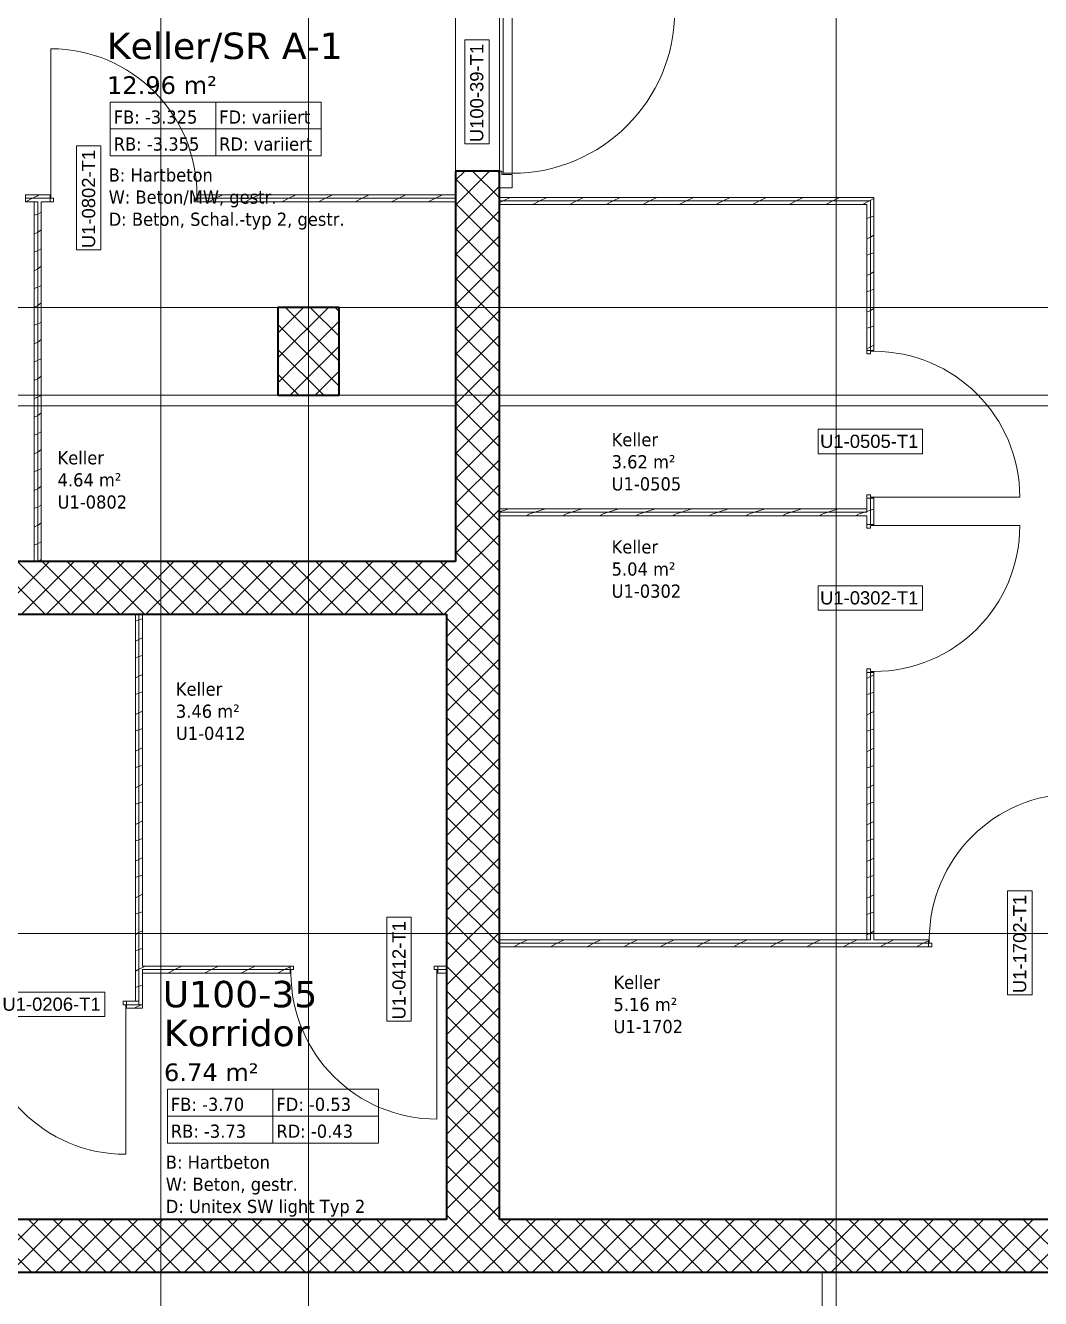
# Model space of a CAD drawing. Extents: x -982 to 937, y -179 to 616.
# Drawn here: x -832.5 to -717, y 251 to 395.7 of the extents above; entities that cross this region are included whole.
import ezdxf
from ezdxf.lldxf.tags import DXFTag

# ---------------------------------------------------------------- set-up
doc = ezdxf.new("R2010")
doc.units = 0
doc.layers.get('0').update_dxf_attribs({"lineweight": 13})
for name, color, linetype, lineweight in [('A-AREA-____-IDEN', 7, 'Continuous', 5), ('A-DOOR-____-IDEN', 7, 'Continuous', 5), ('A-DOOR-____-OTLN', 7, 'Continuous', 9), ('A-DOOR-FRAM-MCUT', 7, 'Continuous', 9), ('A-DOOR-OPNG-OTLN', 7, 'Continuous', 9), ('A-FLOR-____-OTLN', 7, 'Continuous', 9), ('A-FLOR-____-OVHD', 7, 'Strichpunkt - Fein', 9), ('A-WALL-____-MCUT', 7, 'Continuous', 35), ('A-WALL-____-PATT', 7, 'Continuous', 35), ('A-WALL-FNSH-MCUT', 7, 'Continuous', 35), ('S-COLS-____-MCUT', 7, 'Continuous', 35), ('S-COLS-____-OTLN', 7, 'Continuous', 9), ('S-GRID-____-OTLN', 7, 'Continuous', 5)]:
    doc.layers.add(name, color=color, linetype=linetype, lineweight=lineweight)
doc.styles.get("Standard").update_dxf_attribs({"font": 'arial.ttf'})
tags = doc.linetypes.add('_Rasterlinie_', pattern=[0.375, 0.2, -0.05, 0.075, -0.05]).pattern_tags.tags
tags[10:11] = [DXFTag(74, 4), DXFTag(75, 0), DXFTag(340, '0'), DXFTag(46, 1.0), DXFTag(50, 0.0), DXFTag(44, 0.0), DXFTag(45, 0.0)]
tags[8:9] = [DXFTag(74, 4), DXFTag(75, 0), DXFTag(340, '0'), DXFTag(46, 1.0), DXFTag(50, 0.0), DXFTag(44, 0.0), DXFTag(45, 0.0)]
tags[6:7] = [DXFTag(74, 4), DXFTag(75, 0), DXFTag(340, '0'), DXFTag(46, 1.0), DXFTag(50, 0.0), DXFTag(44, 0.0), DXFTag(45, 0.0)]
tags[4:5] = [DXFTag(74, 4), DXFTag(75, 0), DXFTag(340, '0'), DXFTag(46, 1.0), DXFTag(50, 0.0), DXFTag(44, 0.0), DXFTag(45, 0.0)]
tags = doc.linetypes.add('Strich Punkt fein', pattern=[0.2, 0.1, -0.05, 0, -0.05]).pattern_tags.tags
tags[10:11] = [DXFTag(74, 4), DXFTag(75, 0), DXFTag(340, '0'), DXFTag(46, 1.0), DXFTag(50, 0.0), DXFTag(44, 0.0), DXFTag(45, 0.0)]
tags[8:9] = [DXFTag(74, 4), DXFTag(75, 0), DXFTag(340, '0'), DXFTag(46, 1.0), DXFTag(50, 0.0), DXFTag(44, 0.0), DXFTag(45, 0.0)]
tags[6:7] = [DXFTag(74, 4), DXFTag(75, 0), DXFTag(340, '0'), DXFTag(46, 1.0), DXFTag(50, 0.0), DXFTag(44, 0.0), DXFTag(45, 0.0)]
tags[4:5] = [DXFTag(74, 4), DXFTag(75, 0), DXFTag(340, '0'), DXFTag(46, 1.0), DXFTag(50, 0.0), DXFTag(44, 0.0), DXFTag(45, 0.0)]
tags = doc.linetypes.add('Strichpunkt - Fein', pattern=[0.2, 0.1, -0.05, 0, -0.05]).pattern_tags.tags
tags[10:11] = [DXFTag(74, 4), DXFTag(75, 0), DXFTag(340, '0'), DXFTag(46, 1.0), DXFTag(50, 0.0), DXFTag(44, 0.0), DXFTag(45, 0.0)]
tags[8:9] = [DXFTag(74, 4), DXFTag(75, 0), DXFTag(340, '0'), DXFTag(46, 1.0), DXFTag(50, 0.0), DXFTag(44, 0.0), DXFTag(45, 0.0)]
tags[6:7] = [DXFTag(74, 4), DXFTag(75, 0), DXFTag(340, '0'), DXFTag(46, 1.0), DXFTag(50, 0.0), DXFTag(44, 0.0), DXFTag(45, 0.0)]
tags[4:5] = [DXFTag(74, 4), DXFTag(75, 0), DXFTag(340, '0'), DXFTag(46, 1.0), DXFTag(50, 0.0), DXFTag(44, 0.0), DXFTag(45, 0.0)]

# ---------------------------------------------------------------- blocks, each defined once
blk = doc.blocks.new('Referenz-A0UJ2GQRXE', base_point=(-954.02, -167.52))
at = {"layer": 'A-AREA-____-IDEN', "color": 0, "linetype": 'Continuous', "ltscale": 0.13}
for p, q in [((-822.81, 387.03), (-798.81, 387.03)), ((-822.81, 380.91), (-822.81, 387.03)), ((-810.81, 387.03), (-810.81, 380.91)), ((-798.81, 387.03), (-798.81, 380.91)), ((-822.81, 383.97), (-798.81, 383.97)), ((-798.81, 380.91), (-822.81, 380.91)), ((-816.31, 274.79), (-792.31, 274.79)), ((-816.31, 268.67), (-816.31, 274.79)), ((-804.31, 274.79), (-804.31, 268.67)), ((-792.31, 274.79), (-792.31, 268.67)), ((-816.31, 271.73), (-792.31, 271.73)), ((-792.31, 268.67), (-816.31, 268.67))]:
    blk.add_line(p, q, dxfattribs=at)
at = {"layer": 'A-DOOR-____-IDEN', "color": 0, "linetype": 'Continuous', "ltscale": 0.13}
for p, q in [((-782.5, 382.27), (-782.5, 394.11)), ((-782.5, 394.11), (-779.72, 394.11)), ((-779.72, 394.11), (-779.72, 382.27)), ((-779.72, 382.27), (-782.5, 382.27)), ((-826.65, 370.22), (-826.65, 382.06)), ((-826.65, 382.06), (-823.87, 382.06)), ((-823.87, 382.06), (-823.87, 370.22)), ((-823.87, 370.22), (-826.65, 370.22)), ((-742.28, 349.83), (-730.44, 349.83)), ((-742.28, 347.05), (-742.28, 349.83)), ((-730.44, 349.83), (-730.44, 347.05)), ((-730.44, 347.05), (-742.28, 347.05)), ((-742.28, 332.03), (-730.44, 332.03)), ((-742.28, 329.25), (-742.28, 332.03)), ((-730.44, 332.03), (-730.44, 329.25)), ((-730.44, 329.25), (-742.28, 329.25)), ((-720.75, 285.52), (-720.75, 297.36)), ((-720.75, 297.36), (-717.97, 297.36)), ((-717.97, 297.36), (-717.97, 285.52)), ((-791.35, 282.52), (-791.35, 294.36)), ((-791.35, 294.36), (-788.57, 294.36)), ((-788.57, 294.36), (-788.57, 282.52)), ((-835.28, 285.83), (-823.44, 285.83)), ((-823.44, 285.83), (-823.44, 283.05)), ((-717.97, 285.52), (-720.75, 285.52)), ((-823.44, 283.05), (-835.28, 283.05)), ((-788.57, 282.52), (-791.35, 282.52))]:
    blk.add_line(p, q, dxfattribs=at)
at = {"layer": 'A-DOOR-____-OTLN', "color": 0, "linetype": 'Strich Punkt fein', "ltscale": 0.13}
for p, q in [((-783.56, 379.19), (-783.56, 397.19)), ((-778.56, 397.19), (-778.56, 379.19))]:
    blk.add_line(p, q, dxfattribs=at)
at = {"layer": 'A-DOOR-____-OTLN', "color": 0, "linetype": 'Continuous', "ltscale": 0.13}
for p, q in [((-778.12, 397.45), (-778.12, 378.93)), ((-777.12, 378.93), (-777.12, 397.45)), ((-778.12, 378.93), (-777.12, 378.93))]:
    blk.add_line(p, q, dxfattribs=at)
at = {"layer": 'A-DOOR-FRAM-MCUT', "color": 0, "linetype": 'Continuous', "ltscale": 0.13}
for p, q in [((-778.26, 379.19), (-778.56, 379.19)), ((-778.56, 379.19), (-778.56, 377.29)), ((-778.26, 378.79), (-778.26, 379.19)), ((-777.12, 378.79), (-778.26, 378.79)), ((-777.12, 377.29), (-777.12, 378.79)), ((-829.66, 375.69), (-829.66, 376.49)), ((-829.66, 376.49), (-829.56, 376.49)), ((-829.56, 376.49), (-829.56, 376.09)), ((-812.96, 376.09), (-812.96, 376.49)), ((-812.96, 376.49), (-812.86, 376.49)), ((-812.86, 376.49), (-812.86, 375.69)), ((-778.56, 377.29), (-777.12, 377.29)), ((-829.26, 375.69), (-829.66, 375.69)), ((-829.56, 376.09), (-829.26, 376.09)), ((-829.26, 376.09), (-829.26, 375.69)), ((-813.26, 376.09), (-812.96, 376.09)), ((-813.26, 375.69), (-813.26, 376.09)), ((-812.86, 375.69), (-813.26, 375.69)), ((-735.96, 358.79), (-736.76, 358.79)), ((-736.76, 358.79), (-736.76, 358.39)), ((-736.76, 358.39), (-736.36, 358.39)), ((-736.36, 358.39), (-736.36, 358.69)), ((-736.36, 358.69), (-735.96, 358.69)), ((-735.96, 358.69), (-735.96, 358.79)), ((-736.36, 342.39), (-736.76, 342.39)), ((-736.76, 342.39), (-736.76, 341.99)), ((-736.76, 341.99), (-735.96, 341.99)), ((-736.36, 342.09), (-736.36, 342.39)), ((-735.96, 342.09), (-736.36, 342.09)), ((-735.96, 341.99), (-735.96, 342.09)), ((-736.76, 338.99), (-735.96, 338.99)), ((-736.76, 338.59), (-736.76, 338.99)), ((-736.36, 338.89), (-736.36, 338.59)), ((-735.96, 338.89), (-736.36, 338.89)), ((-735.96, 338.99), (-735.96, 338.89)), ((-736.36, 338.59), (-736.76, 338.59)), ((-736.76, 322.59), (-736.36, 322.59)), ((-736.76, 322.19), (-736.76, 322.59)), ((-735.96, 322.19), (-736.76, 322.19)), ((-736.36, 322.59), (-736.36, 322.29)), ((-736.36, 322.29), (-735.96, 322.29)), ((-735.96, 322.29), (-735.96, 322.19)), ((-729.66, 291.79), (-729.76, 291.79)), ((-729.76, 291.79), (-729.76, 290.99)), ((-729.76, 290.99), (-729.36, 290.99)), ((-729.66, 291.39), (-729.66, 291.79)), ((-729.36, 291.39), (-729.66, 291.39)), ((-729.36, 290.99), (-729.36, 291.39)), ((-802.36, 288.79), (-801.96, 288.79)), ((-802.26, 288.39), (-802.26, 287.99)), ((-801.96, 288.39), (-802.26, 288.39)), ((-801.96, 288.79), (-801.96, 288.39)), ((-785.96, 288.79), (-785.56, 288.79)), ((-785.96, 288.39), (-785.96, 288.79)), ((-785.66, 288.39), (-785.96, 288.39)), ((-785.66, 287.99), (-785.66, 288.39)), ((-802.26, 287.99), (-802.36, 287.99)), ((-785.56, 287.99), (-785.66, 287.99)), ((-821.36, 284.79), (-820.96, 284.79)), ((-821.36, 284.39), (-821.36, 284.79)), ((-821.06, 284.39), (-821.36, 284.39)), ((-821.06, 283.99), (-821.06, 284.39)), ((-820.96, 283.99), (-821.06, 283.99))]:
    blk.add_line(p, q, dxfattribs=at)
at = {"layer": 'A-DOOR-OPNG-OTLN', "color": 0, "linetype": 'Continuous', "ltscale": 0.13}
for p, q in [((-829.56, 376.49), (-829.56, 393.09)), ((-735.96, 342.09), (-719.36, 342.09)), ((-735.96, 338.89), (-719.36, 338.89)), ((-785.66, 287.99), (-785.66, 271.39)), ((-821.06, 283.99), (-821.06, 267.39))]:
    blk.add_line(p, q, dxfattribs=at)
for centre, major_axis in [((-777.12, 397.45), (0, -18.52)), ((-829.56, 376.49), (16.6, 0)), ((-735.96, 342.09), (16.6, 0)), ((-735.96, 338.89), (0, -16.6)), ((-713.06, 291.79), (0, 16.6)), ((-785.66, 287.99), (-16.6, 0)), ((-821.06, 283.99), (-16.6, 0))]:
    blk.add_ellipse(centre, major_axis=major_axis, ratio=1, start_param=0, end_param=1.570796, dxfattribs=at)
at = {"layer": 'A-FLOR-____-OTLN', "color": 0, "linetype": 'Continuous', "ltscale": 0.13}
blk.add_line((-741.86, 253.99), (-741.86, 225.99), dxfattribs=at)
at = {"layer": 'A-FLOR-____-OVHD', "color": 0, "linetype": 'Strichpunkt - Fein', "ltscale": 0.13}
for p, q in [((-887.16, 353.69), (-344.76, 353.69)), ((-778.56, 353.69), (-711.96, 353.69)), ((-887.16, 352.49), (-783.56, 352.49)), ((-778.56, 352.49), (-711.96, 352.49))]:
    blk.add_line(p, q, dxfattribs=at)
at = {"layer": 'A-WALL-____-MCUT', "color": 0, "linetype": 'Continuous', "ltscale": 0.35}
for p, q in [((-778.56, 379.19), (-783.56, 379.19)), ((-783.56, 379.19), (-783.56, 334.79)), ((-778.56, 259.99), (-778.56, 379.19)), ((-783.56, 334.79), (-916.86, 334.79)), ((-916.86, 328.79), (-784.56, 328.79)), ((-784.56, 328.79), (-784.56, 259.99)), ((-784.56, 259.99), (-868.16, 259.99)), ((-711.96, 259.99), (-778.56, 259.99)), ((-868.16, 253.99), (-588.36, 253.99))]:
    blk.add_line(p, q, dxfattribs=at)
at = {"layer": 'A-WALL-____-MCUT', "color": 0, "linetype": 'Continuous', "lineweight": 9, "ltscale": 0.13}
for p, q in [((-829.66, 376.09), (-832.46, 376.09)), ((-831.06, 375.69), (-831.46, 375.69)), ((-831.06, 334.79), (-831.06, 375.69)), ((-783.56, 376.09), (-812.86, 376.09)), ((-736.36, 375.79), (-778.56, 375.79)), ((-736.36, 358.79), (-736.36, 375.79)), ((-736.36, 338.99), (-736.36, 341.99)), ((-736.76, 340.39), (-778.56, 340.39)), ((-736.76, 340.39), (-736.76, 340.79)), ((-819.56, 284.39), (-819.56, 328.79)), ((-736.36, 291.79), (-736.36, 322.19)), ((-729.76, 291.39), (-778.56, 291.39)), ((-736.76, 291.79), (-736.36, 291.79)), ((-802.36, 288.39), (-819.16, 288.39)), ((-819.16, 288.39), (-819.16, 287.99)), ((-784.56, 288.39), (-785.56, 288.39)), ((-819.16, 284.39), (-820.96, 284.39)), ((-819.96, 284.79), (-819.56, 284.79))]:
    blk.add_line(p, q, dxfattribs=at)
at = {"layer": 'A-WALL-____-PATT', "color": 0, "linetype": 'Continuous', "lineweight": 9, "ltscale": 0.13}
for p, q in [((-783.56, 378.14), (-782.5, 379.19)), ((-783.56, 375.31), (-779.67, 379.19)), ((-778.56, 373.31), (-783.56, 378.31)), ((-778.56, 376.14), (-781.61, 379.19)), ((-778.56, 378.97), (-778.79, 379.19)), ((-830.94, 376.45), (-831.66, 376.09)), ((-830.92, 376.49), (-831.07, 376.38)), ((-810.11, 376.45), (-810.83, 376.09)), ((-810.09, 376.49), (-810.25, 376.38)), ((-805.95, 376.45), (-806.67, 376.09)), ((-805.93, 376.49), (-806.08, 376.38)), ((-801.78, 376.45), (-802.5, 376.09)), ((-801.76, 376.49), (-801.92, 376.38)), ((-797.62, 376.45), (-798.34, 376.09)), ((-797.6, 376.49), (-797.75, 376.38)), ((-793.45, 376.45), (-794.17, 376.09)), ((-793.43, 376.49), (-793.58, 376.38)), ((-789.29, 376.45), (-790.01, 376.09)), ((-789.27, 376.49), (-789.42, 376.38)), ((-785.13, 376.45), (-785.84, 376.09)), ((-785.1, 376.49), (-785.25, 376.38)), ((-783.56, 372.48), (-778.56, 377.48)), ((-831.66, 376.09), (-832.46, 375.69)), ((-810.83, 376.09), (-811.63, 375.69)), ((-806.67, 376.09), (-807.47, 375.69)), ((-802.5, 376.09), (-803.3, 375.69)), ((-798.34, 376.09), (-799.14, 375.69)), ((-794.17, 376.09), (-794.97, 375.69)), ((-790.01, 376.09), (-790.81, 375.69)), ((-785.84, 376.09), (-786.64, 375.69)), ((-778.56, 370.48), (-783.56, 375.48)), ((-778.11, 375.79), (-778.56, 375.57)), ((-777.31, 376.19), (-778.11, 375.79)), ((-773.95, 375.79), (-774.75, 375.39)), ((-773.15, 376.19), (-773.95, 375.79)), ((-769.78, 375.79), (-770.58, 375.39)), ((-768.98, 376.19), (-769.78, 375.79)), ((-765.62, 375.79), (-766.42, 375.39)), ((-764.82, 376.19), (-765.62, 375.79)), ((-761.45, 375.79), (-762.25, 375.39)), ((-760.65, 376.19), (-761.45, 375.79)), ((-757.29, 375.79), (-758.09, 375.39)), ((-756.49, 376.19), (-757.29, 375.79)), ((-753.12, 375.79), (-753.92, 375.39)), ((-752.32, 376.19), (-753.12, 375.79)), ((-748.96, 375.79), (-749.76, 375.39)), ((-748.16, 376.19), (-748.96, 375.79)), ((-744.79, 375.79), (-745.59, 375.39)), ((-743.99, 376.19), (-744.79, 375.79)), ((-740.63, 375.79), (-741.43, 375.39)), ((-739.83, 376.19), (-740.63, 375.79)), ((-736.46, 375.79), (-737.26, 375.39)), ((-735.96, 376.05), (-736.46, 375.79)), ((-831.06, 374.3), (-831.46, 374.16)), ((-831.01, 374.31), (-831.06, 374.3)), ((-830.66, 374.51), (-830.94, 374.37)), ((-783.56, 369.65), (-778.56, 374.65)), ((-736.36, 373.93), (-736.76, 373.8)), ((-735.96, 374.07), (-736.36, 373.93)), ((-831.06, 372.23), (-831.46, 372.03)), ((-831.06, 372.22), (-831.07, 372.21)), ((-830.66, 372.52), (-831.06, 372.22)), ((-830.94, 372.29), (-831.06, 372.23)), ((-778.56, 367.65), (-783.56, 372.65)), ((-783.56, 366.82), (-778.56, 371.82)), ((-736.36, 371.68), (-736.76, 371.48)), ((-735.96, 371.88), (-736.36, 371.68)), ((-831.06, 370.13), (-831.46, 370)), ((-831.01, 370.15), (-831.06, 370.13)), ((-830.66, 370.34), (-830.94, 370.2)), ((-778.56, 364.82), (-783.56, 369.82)), ((-736.36, 369.77), (-736.76, 369.64)), ((-735.96, 369.9), (-736.36, 369.77)), ((-831.06, 368.06), (-831.46, 367.86)), ((-831.06, 368.06), (-831.07, 368.05)), ((-830.66, 368.36), (-831.06, 368.06)), ((-830.94, 368.12), (-831.06, 368.06)), ((-783.56, 363.99), (-778.56, 368.99)), ((-735.96, 367.72), (-736.36, 367.52)), ((-778.56, 362), (-783.56, 367)), ((-736.36, 367.52), (-736.76, 367.32)), ((-831.06, 365.97), (-831.46, 365.83)), ((-831.01, 365.98), (-831.06, 365.97)), ((-830.66, 366.18), (-830.94, 366.04)), ((-783.56, 361.17), (-778.56, 366.17)), ((-736.36, 365.6), (-736.76, 365.47)), ((-735.96, 365.74), (-736.36, 365.6)), ((-831.06, 363.9), (-831.46, 363.7)), ((-831.06, 363.89), (-831.07, 363.88)), ((-830.66, 364.19), (-831.06, 363.89)), ((-830.94, 363.96), (-831.06, 363.9)), ((-778.56, 359.17), (-783.56, 364.17)), ((-783.56, 358.34), (-778.56, 363.34)), ((-736.36, 363.35), (-736.76, 363.15)), ((-735.96, 363.55), (-736.36, 363.35)), ((-830.66, 362.01), (-830.94, 361.87)), ((-831.06, 361.8), (-831.46, 361.67)), ((-831.01, 361.82), (-831.06, 361.8)), ((-778.56, 356.34), (-783.56, 361.34)), ((-783.56, 355.51), (-778.56, 360.51)), ((-736.36, 361.44), (-736.76, 361.31)), ((-735.96, 361.57), (-736.36, 361.44)), ((-831.06, 359.73), (-831.46, 359.53)), ((-831.06, 359.73), (-831.07, 359.72)), ((-830.66, 360.03), (-831.06, 359.73)), ((-830.94, 359.79), (-831.06, 359.73)), ((-736.36, 359.19), (-736.76, 358.99)), ((-735.96, 359.39), (-736.36, 359.19)), ((-831.06, 357.64), (-831.46, 357.5)), ((-831.01, 357.65), (-831.06, 357.64)), ((-830.66, 357.85), (-830.94, 357.71)), ((-778.56, 353.51), (-783.56, 358.51)), ((-783.56, 352.68), (-778.56, 357.68)), ((-831.06, 355.57), (-831.46, 355.37)), ((-831.06, 355.56), (-831.07, 355.55)), ((-830.66, 355.86), (-831.06, 355.56)), ((-830.94, 355.63), (-831.06, 355.57)), ((-778.56, 350.68), (-783.56, 355.68)), ((-783.56, 349.85), (-778.56, 354.85)), ((-831.06, 353.47), (-831.46, 353.34)), ((-831.01, 353.49), (-831.06, 353.47)), ((-830.66, 353.68), (-830.94, 353.54)), ((-778.56, 347.85), (-783.56, 352.85)), ((-783.56, 347.02), (-778.56, 352.02)), ((-831.06, 351.4), (-831.46, 351.2)), ((-831.06, 351.4), (-831.07, 351.39)), ((-830.66, 351.7), (-831.06, 351.4)), ((-830.94, 351.46), (-831.06, 351.4)), ((-831.06, 349.31), (-831.46, 349.17)), ((-831.01, 349.32), (-831.06, 349.31)), ((-830.66, 349.52), (-830.94, 349.38)), ((-778.56, 345.02), (-783.56, 350.02)), ((-783.56, 344.2), (-778.56, 349.2)), ((-830.66, 347.53), (-831.06, 347.23)), ((-831.06, 347.24), (-831.46, 347.04)), ((-831.06, 347.23), (-831.07, 347.22)), ((-830.94, 347.3), (-831.06, 347.24)), ((-778.56, 342.2), (-783.56, 347.2)), ((-783.56, 341.37), (-778.56, 346.37)), ((-831.06, 345.14), (-831.46, 345.01)), ((-831.01, 345.16), (-831.06, 345.14)), ((-830.66, 345.35), (-830.94, 345.21)), ((-831.06, 343.07), (-831.46, 342.87)), ((-831.06, 343.07), (-831.07, 343.06)), ((-830.66, 343.37), (-831.06, 343.07)), ((-830.94, 343.13), (-831.06, 343.07)), ((-778.56, 339.37), (-783.56, 344.37)), ((-783.56, 338.54), (-778.56, 343.54)), ((-831.06, 340.98), (-831.46, 340.84)), ((-831.01, 341), (-831.06, 340.98)), ((-830.66, 341.19), (-830.94, 341.05)), ((-778.56, 336.54), (-783.56, 341.54)), ((-783.56, 335.71), (-778.56, 340.71)), ((-777.47, 340.79), (-778.56, 340.43)), ((-774.51, 340.39), (-775.2, 340.16)), ((-773.31, 340.79), (-774.51, 340.39)), ((-770.34, 340.39), (-771.03, 340.16)), ((-769.14, 340.79), (-770.34, 340.39)), ((-766.18, 340.39), (-766.87, 340.16)), ((-764.98, 340.79), (-766.18, 340.39)), ((-762.01, 340.39), (-762.7, 340.16)), ((-760.81, 340.79), (-762.01, 340.39)), ((-757.85, 340.39), (-758.54, 340.16)), ((-756.65, 340.79), (-757.85, 340.39)), ((-753.69, 340.39), (-754.37, 340.16)), ((-752.49, 340.79), (-753.69, 340.39)), ((-749.52, 340.39), (-750.2, 340.16)), ((-748.32, 340.79), (-749.52, 340.39)), ((-745.36, 340.39), (-746.04, 340.16)), ((-744.16, 340.79), (-745.36, 340.39)), ((-741.19, 340.39), (-741.87, 340.17)), ((-739.99, 340.79), (-741.19, 340.39)), ((-737.03, 340.39), (-737.71, 340.17)), ((-736.76, 340.48), (-737.03, 340.39)), ((-736.36, 340.62), (-736.76, 340.48)), ((-735.96, 340.75), (-736.36, 340.62)), ((-831.06, 338.91), (-831.46, 338.71)), ((-831.06, 338.9), (-831.07, 338.9)), ((-830.66, 339.2), (-831.06, 338.9)), ((-830.94, 338.97), (-831.06, 338.91)), ((-778.56, 333.71), (-783.56, 338.71)), ((-775.25, 340.15), (-775.46, 339.99)), ((-771.09, 340.15), (-771.3, 339.99)), ((-766.92, 340.15), (-767.13, 339.99)), ((-762.76, 340.15), (-762.97, 339.99)), ((-758.59, 340.15), (-758.8, 339.99)), ((-754.43, 340.15), (-754.64, 339.99)), ((-750.26, 340.15), (-750.47, 339.99)), ((-746.1, 340.15), (-746.31, 339.99)), ((-741.93, 340.15), (-742.14, 339.99)), ((-737.77, 340.15), (-737.98, 339.99)), ((-783.56, 332.88), (-778.56, 337.88)), ((-831.06, 336.81), (-831.46, 336.68)), ((-831.01, 336.83), (-831.06, 336.81)), ((-830.66, 337.03), (-830.94, 336.88)), ((-778.56, 330.88), (-783.56, 335.88)), ((-830.21, 328.79), (-836.21, 334.79)), ((-835.73, 328.79), (-829.73, 334.79)), ((-827.38, 328.79), (-833.38, 334.79)), ((-832.9, 328.79), (-826.9, 334.79)), ((-830.66, 335.04), (-830.99, 334.79)), ((-830.94, 334.8), (-830.96, 334.79)), ((-824.55, 328.79), (-830.55, 334.79)), ((-830.07, 328.79), (-824.07, 334.79)), ((-821.72, 328.79), (-827.72, 334.79)), ((-827.25, 328.79), (-821.25, 334.79)), ((-818.9, 328.79), (-824.9, 334.79)), ((-824.42, 328.79), (-818.42, 334.79)), ((-816.07, 328.79), (-822.07, 334.79)), ((-821.59, 328.79), (-815.59, 334.79)), ((-813.24, 328.79), (-819.24, 334.79)), ((-818.76, 328.79), (-812.76, 334.79)), ((-810.41, 328.79), (-816.41, 334.79)), ((-815.93, 328.79), (-809.93, 334.79)), ((-807.58, 328.79), (-813.58, 334.79)), ((-813.1, 328.79), (-807.1, 334.79)), ((-804.75, 328.79), (-810.75, 334.79)), ((-810.27, 328.79), (-804.27, 334.79)), ((-801.92, 328.79), (-807.92, 334.79)), ((-807.45, 328.79), (-801.45, 334.79)), ((-799.1, 328.79), (-805.1, 334.79)), ((-804.62, 328.79), (-798.62, 334.79)), ((-796.27, 328.79), (-802.27, 334.79)), ((-801.79, 328.79), (-795.79, 334.79)), ((-793.44, 328.79), (-799.44, 334.79)), ((-798.96, 328.79), (-792.96, 334.79)), ((-790.61, 328.79), (-796.61, 334.79)), ((-796.13, 328.79), (-790.13, 334.79)), ((-787.78, 328.79), (-793.78, 334.79)), ((-793.3, 328.79), (-787.3, 334.79)), ((-784.95, 328.79), (-790.95, 334.79)), ((-790.48, 328.79), (-784.48, 334.79)), ((-783.56, 330.23), (-788.13, 334.79)), ((-783.56, 333.05), (-785.3, 334.79)), ((-783.56, 330.05), (-778.56, 335.05)), ((-779.3, 328.79), (-783.56, 333.05)), ((-787.65, 328.79), (-783.56, 332.88)), ((-781.99, 328.79), (-778.56, 332.22)), ((-784.82, 328.79), (-783.56, 330.05)), ((-782.13, 328.79), (-783.56, 330.23)), ((-784.56, 326.22), (-781.99, 328.79)), ((-784.56, 323.4), (-779.16, 328.79)), ((-778.56, 325.23), (-782.13, 328.79)), ((-778.56, 328.05), (-779.3, 328.79)), ((-779.16, 328.79), (-778.56, 329.4)), ((-819.56, 328.15), (-819.96, 328.02)), ((-819.16, 328.29), (-819.56, 328.15)), ((-778.56, 322.4), (-784.56, 328.4)), ((-819.56, 325.92), (-819.96, 325.72)), ((-819.16, 326.12), (-819.56, 325.92)), ((-784.56, 320.57), (-778.56, 326.57)), ((-778.56, 319.57), (-784.56, 325.57)), ((-819.56, 323.99), (-819.96, 323.85)), ((-819.16, 324.12), (-819.56, 323.99)), ((-784.56, 317.74), (-778.56, 323.74)), ((-819.56, 321.75), (-819.96, 321.55)), ((-819.16, 321.95), (-819.56, 321.75)), ((-778.56, 316.74), (-784.56, 322.74)), ((-736.36, 321.7), (-736.76, 321.5)), ((-735.96, 321.9), (-736.36, 321.7)), ((-819.16, 319.96), (-819.56, 319.82)), ((-784.56, 314.91), (-778.56, 320.91)), ((-778.56, 313.91), (-784.56, 319.91)), ((-735.96, 319.93), (-736.36, 319.79)), ((-819.56, 319.82), (-819.96, 319.69)), ((-736.36, 319.79), (-736.76, 319.66)), ((-819.56, 317.59), (-819.96, 317.39)), ((-819.16, 317.79), (-819.56, 317.59)), ((-784.56, 312.08), (-778.56, 318.08)), ((-778.56, 311.08), (-784.56, 317.08)), ((-736.36, 317.54), (-736.76, 317.34)), ((-735.96, 317.74), (-736.36, 317.54)), ((-819.56, 315.66), (-819.96, 315.53)), ((-819.16, 315.79), (-819.56, 315.66)), ((-736.36, 315.63), (-736.76, 315.49)), ((-735.96, 315.76), (-736.36, 315.63)), ((-784.56, 309.25), (-778.56, 315.25)), ((-778.56, 308.26), (-784.56, 314.26)), ((-819.56, 313.42), (-819.96, 313.22)), ((-819.16, 313.62), (-819.56, 313.42)), ((-736.36, 313.37), (-736.76, 313.17)), ((-735.96, 313.57), (-736.36, 313.37)), ((-819.56, 311.49), (-819.96, 311.36)), ((-819.16, 311.63), (-819.56, 311.49)), ((-784.56, 306.43), (-778.56, 312.43)), ((-778.56, 305.43), (-784.56, 311.43)), ((-736.36, 311.46), (-736.76, 311.33)), ((-735.96, 311.6), (-736.36, 311.46)), ((-819.56, 309.26), (-819.96, 309.06)), ((-819.16, 309.46), (-819.56, 309.26)), ((-784.56, 303.6), (-778.56, 309.6)), ((-778.56, 302.6), (-784.56, 308.6)), ((-736.36, 309.21), (-736.76, 309.01)), ((-735.96, 309.41), (-736.36, 309.21)), ((-819.56, 307.33), (-819.96, 307.2)), ((-819.16, 307.46), (-819.56, 307.33)), ((-736.36, 307.3), (-736.76, 307.16)), ((-735.96, 307.43), (-736.36, 307.3)), ((-784.56, 300.77), (-778.56, 306.77)), ((-778.56, 299.77), (-784.56, 305.77)), ((-819.56, 305.09), (-819.96, 304.89)), ((-819.16, 305.29), (-819.56, 305.09)), ((-736.36, 305.04), (-736.76, 304.84)), ((-735.96, 305.24), (-736.36, 305.04)), ((-819.56, 303.16), (-819.96, 303.03)), ((-819.16, 303.3), (-819.56, 303.16)), ((-784.56, 297.94), (-778.56, 303.94)), ((-778.56, 296.94), (-784.56, 302.94)), ((-736.36, 303.13), (-736.76, 303)), ((-735.96, 303.27), (-736.36, 303.13)), ((-819.16, 301.13), (-819.56, 300.93)), ((-784.56, 295.11), (-778.56, 301.11)), ((-735.96, 301.08), (-736.36, 300.88)), ((-819.56, 300.93), (-819.96, 300.73)), ((-778.56, 294.11), (-784.56, 300.11)), ((-736.36, 300.88), (-736.76, 300.68)), ((-819.56, 299), (-819.96, 298.87)), ((-819.16, 299.13), (-819.56, 299)), ((-784.56, 292.28), (-778.56, 298.28)), ((-736.36, 298.97), (-736.76, 298.83)), ((-735.96, 299.1), (-736.36, 298.97)), ((-819.56, 296.76), (-819.96, 296.56)), ((-819.16, 296.96), (-819.56, 296.76)), ((-778.56, 291.28), (-784.56, 297.28)), ((-735.96, 296.91), (-736.36, 296.71)), ((-784.56, 289.45), (-778.56, 295.45)), ((-736.36, 296.71), (-736.76, 296.51)), ((-819.56, 294.83), (-819.96, 294.7)), ((-819.16, 294.97), (-819.56, 294.83)), ((-778.56, 288.46), (-784.56, 294.46)), ((-736.36, 294.8), (-736.76, 294.67)), ((-735.96, 294.94), (-736.36, 294.8)), ((-819.56, 292.6), (-819.96, 292.4)), ((-819.16, 292.8), (-819.56, 292.6)), ((-784.56, 286.63), (-778.56, 292.63)), ((-736.36, 292.55), (-736.76, 292.35)), ((-735.96, 292.75), (-736.36, 292.55)), ((-778.56, 285.63), (-784.56, 291.63)), ((-776.86, 291.02), (-776.94, 290.99)), ((-776.15, 291.39), (-776.8, 291.07)), ((-775.35, 291.79), (-776.15, 291.39)), ((-772.69, 291.02), (-772.78, 290.99)), ((-771.99, 291.39), (-772.63, 291.07)), ((-771.19, 291.79), (-771.99, 291.39)), ((-768.53, 291.02), (-768.61, 290.99)), ((-767.82, 291.39), (-768.47, 291.07)), ((-767.02, 291.79), (-767.82, 291.39)), ((-764.36, 291.02), (-764.45, 290.99)), ((-763.66, 291.39), (-764.3, 291.07)), ((-762.86, 291.79), (-763.66, 291.39)), ((-760.2, 291.02), (-760.28, 290.99)), ((-759.49, 291.39), (-760.14, 291.07)), ((-758.69, 291.79), (-759.49, 291.39)), ((-756.03, 291.02), (-756.12, 290.99)), ((-755.33, 291.39), (-755.97, 291.07)), ((-754.53, 291.79), (-755.33, 291.39)), ((-751.87, 291.02), (-751.96, 290.99)), ((-751.16, 291.39), (-751.81, 291.07)), ((-750.36, 291.79), (-751.16, 291.39)), ((-747.7, 291.02), (-747.79, 290.99)), ((-747, 291.39), (-747.64, 291.07)), ((-746.2, 291.79), (-747, 291.39)), ((-743.54, 291.02), (-743.63, 290.99)), ((-742.83, 291.39), (-743.48, 291.07)), ((-742.03, 291.79), (-742.83, 291.39)), ((-739.37, 291.02), (-739.46, 290.99)), ((-738.67, 291.39), (-739.32, 291.07)), ((-737.87, 291.79), (-738.67, 291.39)), ((-735.21, 291.02), (-735.3, 290.99)), ((-734.5, 291.39), (-735.15, 291.07)), ((-733.7, 291.79), (-734.5, 291.39)), ((-731.04, 291.02), (-731.13, 290.99)), ((-730.34, 291.39), (-730.99, 291.07)), ((-729.76, 291.68), (-730.34, 291.39)), ((-819.56, 290.67), (-819.96, 290.54)), ((-819.16, 290.8), (-819.56, 290.67)), ((-784.56, 283.8), (-778.56, 289.8)), ((-819.56, 288.43), (-819.96, 288.23)), ((-819.16, 288.63), (-819.56, 288.43)), ((-818.84, 288.79), (-819.16, 288.63)), ((-815.47, 288.39), (-816.27, 287.99)), ((-814.67, 288.79), (-815.47, 288.39)), ((-811.31, 288.39), (-812.11, 287.99)), ((-810.51, 288.79), (-811.31, 288.39)), ((-807.14, 288.39), (-807.94, 287.99)), ((-806.34, 288.79), (-807.14, 288.39)), ((-802.98, 288.39), (-803.78, 287.99)), ((-802.36, 288.7), (-802.98, 288.39)), ((-785.52, 288.79), (-785.56, 288.77)), ((-778.56, 282.8), (-784.56, 288.8)), ((-819.16, 286.64), (-819.56, 286.51)), ((-784.56, 280.97), (-778.56, 286.97)), ((-819.56, 286.51), (-819.96, 286.37)), ((-778.56, 279.97), (-784.56, 285.97)), ((-819.31, 284.39), (-820.11, 283.99)), ((-819.16, 284.47), (-819.31, 284.39)), ((-784.56, 278.14), (-778.56, 284.14)), ((-778.56, 277.14), (-784.56, 283.14)), ((-784.56, 275.31), (-778.56, 281.31)), ((-778.56, 274.31), (-784.56, 280.31)), ((-784.56, 272.48), (-778.56, 278.48)), ((-778.56, 271.49), (-784.56, 277.49)), ((-784.56, 269.66), (-778.56, 275.66)), ((-778.56, 268.66), (-784.56, 274.66)), ((-784.56, 266.83), (-778.56, 272.83)), ((-778.56, 265.83), (-784.56, 271.83)), ((-784.56, 264), (-778.56, 270)), ((-778.56, 263), (-784.56, 269)), ((-784.56, 261.17), (-778.56, 267.17)), ((-778.56, 260.17), (-784.56, 266.17)), ((-784.56, 258.34), (-778.56, 264.34)), ((-778.56, 257.34), (-784.56, 263.34)), ((-784.56, 255.51), (-778.56, 261.51)), ((-831.78, 253.99), (-837.78, 259.99)), ((-836.99, 253.99), (-830.99, 259.99)), ((-828.95, 253.99), (-834.95, 259.99)), ((-834.16, 253.99), (-828.16, 259.99)), ((-826.12, 253.99), (-832.12, 259.99)), ((-831.33, 253.99), (-825.33, 259.99)), ((-823.29, 253.99), (-829.29, 259.99)), ((-828.51, 253.99), (-822.51, 259.99)), ((-820.46, 253.99), (-826.46, 259.99)), ((-825.68, 253.99), (-819.68, 259.99)), ((-817.63, 253.99), (-823.63, 259.99)), ((-822.85, 253.99), (-816.85, 259.99)), ((-814.81, 253.99), (-820.81, 259.99)), ((-820.02, 253.99), (-814.02, 259.99)), ((-811.98, 253.99), (-817.98, 259.99)), ((-817.19, 253.99), (-811.19, 259.99)), ((-809.15, 253.99), (-815.15, 259.99)), ((-814.36, 253.99), (-808.36, 259.99)), ((-806.32, 253.99), (-812.32, 259.99)), ((-811.54, 253.99), (-805.54, 259.99)), ((-803.49, 253.99), (-809.49, 259.99)), ((-808.71, 253.99), (-802.71, 259.99)), ((-800.66, 253.99), (-806.66, 259.99)), ((-805.88, 253.99), (-799.88, 259.99)), ((-797.84, 253.99), (-803.84, 259.99)), ((-803.05, 253.99), (-797.05, 259.99)), ((-795.01, 253.99), (-801.01, 259.99)), ((-800.22, 253.99), (-794.22, 259.99)), ((-792.18, 253.99), (-798.18, 259.99)), ((-797.39, 253.99), (-791.39, 259.99)), ((-789.35, 253.99), (-795.35, 259.99)), ((-794.57, 253.99), (-788.57, 259.99)), ((-786.52, 253.99), (-792.52, 259.99)), ((-791.74, 253.99), (-785.74, 259.99)), ((-784.56, 254.86), (-789.69, 259.99)), ((-784.56, 257.69), (-786.86, 259.99)), ((-778.56, 254.52), (-784.56, 260.52)), ((-778.56, 258.69), (-777.25, 259.99)), ((-778.56, 255.86), (-774.42, 259.99)), ((-772.38, 253.99), (-778.38, 259.99)), ((-777.59, 253.99), (-771.59, 259.99)), ((-769.55, 253.99), (-775.55, 259.99)), ((-774.77, 253.99), (-768.77, 259.99)), ((-766.72, 253.99), (-772.72, 259.99)), ((-771.94, 253.99), (-765.94, 259.99)), ((-763.89, 253.99), (-769.89, 259.99)), ((-769.11, 253.99), (-763.11, 259.99)), ((-761.07, 253.99), (-767.07, 259.99)), ((-766.28, 253.99), (-760.28, 259.99)), ((-758.24, 253.99), (-764.24, 259.99)), ((-763.45, 253.99), (-757.45, 259.99)), ((-755.41, 253.99), (-761.41, 259.99)), ((-760.62, 253.99), (-754.62, 259.99)), ((-752.58, 253.99), (-758.58, 259.99)), ((-757.8, 253.99), (-751.8, 259.99)), ((-749.75, 253.99), (-755.75, 259.99)), ((-754.97, 253.99), (-748.97, 259.99)), ((-746.92, 253.99), (-752.92, 259.99)), ((-752.14, 253.99), (-746.14, 259.99)), ((-744.1, 253.99), (-750.1, 259.99)), ((-749.31, 253.99), (-743.31, 259.99)), ((-741.27, 253.99), (-747.27, 259.99)), ((-746.48, 253.99), (-740.48, 259.99)), ((-738.44, 253.99), (-744.44, 259.99)), ((-743.65, 253.99), (-737.65, 259.99)), ((-735.61, 253.99), (-741.61, 259.99)), ((-740.83, 253.99), (-734.83, 259.99)), ((-732.78, 253.99), (-738.78, 259.99)), ((-738, 253.99), (-732, 259.99)), ((-729.95, 253.99), (-735.95, 259.99)), ((-735.17, 253.99), (-729.17, 259.99)), ((-727.12, 253.99), (-733.12, 259.99)), ((-732.34, 253.99), (-726.34, 259.99)), ((-724.3, 253.99), (-730.3, 259.99)), ((-729.51, 253.99), (-723.51, 259.99)), ((-721.47, 253.99), (-727.47, 259.99)), ((-726.68, 253.99), (-720.68, 259.99)), ((-718.64, 253.99), (-724.64, 259.99)), ((-723.85, 253.99), (-717.85, 259.99)), ((-715.81, 253.99), (-721.81, 259.99)), ((-721.03, 253.99), (-715.03, 259.99)), ((-712.98, 253.99), (-718.98, 259.99)), ((-718.2, 253.99), (-712.2, 259.99)), ((-788.91, 253.99), (-784.56, 258.34)), ((-780.86, 253.99), (-784.56, 257.69)), ((-783.25, 253.99), (-778.56, 258.69)), ((-775.21, 253.99), (-778.56, 257.34)), ((-786.08, 253.99), (-784.56, 255.51)), ((-783.69, 253.99), (-784.56, 254.86)), ((-780.42, 253.99), (-778.56, 255.86)), ((-778.04, 253.99), (-778.56, 254.52))]:
    blk.add_line(p, q, dxfattribs=at)
at = {"layer": 'A-WALL-FNSH-MCUT', "color": 0, "linetype": 'Continuous', "lineweight": 9, "ltscale": 0.13}
for p, q in [((-829.66, 376.49), (-832.46, 376.49)), ((-832.46, 376.49), (-832.46, 375.69)), ((-829.66, 375.69), (-829.66, 376.49)), ((-783.56, 376.49), (-812.86, 376.49)), ((-812.86, 376.49), (-812.86, 375.69)), ((-832.46, 375.69), (-831.46, 375.69)), ((-831.46, 375.69), (-831.46, 334.79)), ((-830.66, 375.69), (-829.66, 375.69)), ((-830.66, 334.79), (-830.66, 375.69)), ((-812.86, 375.69), (-783.56, 375.69)), ((-735.96, 376.19), (-778.56, 376.19)), ((-778.56, 375.39), (-736.76, 375.39)), ((-736.76, 375.39), (-736.76, 358.79)), ((-735.96, 358.79), (-735.96, 376.19)), ((-736.76, 358.79), (-735.96, 358.79)), ((-736.76, 341.99), (-736.76, 340.79)), ((-735.96, 341.99), (-736.76, 341.99)), ((-735.96, 338.99), (-735.96, 341.99)), ((-736.76, 340.79), (-778.56, 340.79)), ((-778.56, 339.99), (-736.76, 339.99)), ((-736.76, 339.99), (-736.76, 338.99)), ((-736.76, 338.99), (-735.96, 338.99)), ((-819.96, 328.79), (-819.96, 284.79)), ((-819.16, 288.79), (-819.16, 328.79)), ((-736.76, 322.19), (-736.76, 291.79)), ((-735.96, 322.19), (-736.76, 322.19)), ((-735.96, 291.79), (-735.96, 322.19)), ((-736.76, 291.79), (-778.56, 291.79)), ((-778.56, 290.99), (-729.76, 290.99)), ((-729.76, 291.79), (-735.96, 291.79)), ((-729.76, 290.99), (-729.76, 291.79)), ((-802.36, 288.79), (-819.16, 288.79)), ((-802.36, 287.99), (-802.36, 288.79)), ((-784.56, 288.79), (-785.56, 288.79)), ((-785.56, 288.79), (-785.56, 287.99)), ((-819.16, 283.99), (-819.16, 287.99)), ((-819.16, 287.99), (-802.36, 287.99)), ((-785.56, 287.99), (-784.56, 287.99)), ((-819.96, 284.79), (-820.96, 284.79)), ((-820.96, 284.79), (-820.96, 283.99)), ((-820.96, 283.99), (-819.16, 283.99))]:
    blk.add_line(p, q, dxfattribs=at)
at = {"layer": 'S-COLS-____-MCUT', "color": 0, "linetype": 'Continuous', "ltscale": 0.35}
for p, q in [((-796.76, 363.69), (-803.76, 363.69)), ((-803.76, 363.69), (-803.76, 353.69)), ((-796.76, 353.69), (-796.76, 363.69)), ((-803.76, 353.69), (-796.76, 353.69))]:
    blk.add_line(p, q, dxfattribs=at)
at = {"layer": 'S-COLS-____-OTLN', "color": 0, "linetype": 'Continuous', "ltscale": 0.13}
for p, q in [((-803.76, 363.59), (-803.66, 363.69)), ((-803.76, 360.76), (-800.83, 363.69)), ((-803.76, 357.94), (-798, 363.69)), ((-796.76, 357.57), (-802.88, 363.69)), ((-796.76, 360.4), (-800.06, 363.69)), ((-796.76, 363.22), (-797.23, 363.69)), ((-803.76, 355.11), (-796.76, 362.11)), ((-796.76, 354.74), (-803.76, 361.74)), ((-802.35, 353.69), (-796.76, 359.28)), ((-798.54, 353.69), (-803.76, 358.91)), ((-801.37, 353.69), (-803.76, 356.08)), ((-799.52, 353.69), (-796.76, 356.45))]:
    blk.add_line(p, q, dxfattribs=at)
at = {"layer": 'S-GRID-____-OTLN', "color": 0, "linetype": '_Rasterlinie_', "ltscale": 0.13}
for p, q in [((-800.26, 606.16), (-800.26, 205.98)), ((-817.06, -167.52), (-817.06, 592.59)), ((-740.26, -167.52), (-740.26, 592.59)), ((-938.86, 363.69), (306.33, 363.69)), ((-938.86, 292.49), (306.33, 292.49))]:
    blk.add_line(p, q, dxfattribs=at)
at = {"layer": 'A-AREA-____-IDEN', "color": 0, "linetype": 'Continuous', "ltscale": 0.13, "attachment_point": 1}
for s, insert, char_height in [('{\\fVerdana;Keller/SR A-1}', (-823.2, 394.93), 3), ('{\\fVerdana;12.96 m²}', (-823.19, 389.96), 2), ('{\\W0.9;\\fVerdana;FB: -3.325}', (-822.42, 386.08), 1.5), ('{\\W0.9;\\fVerdana;FD: variiert}', (-810.42, 386.08), 1.5), ('{\\W0.9;\\fVerdana;RB: -3.355}', (-822.42, 383.01), 1.5), ('{\\W0.9;\\fVerdana;RD: variiert}', (-810.42, 383.01), 1.5), ('{\\W0.9;\\fVerdana;B: Hartbeton}', (-822.99, 379.49), 1.5), ('{\\W0.9;\\fVerdana;W: Beton/MW, gestr.}', (-822.99, 376.98), 1.5), ('{\\W0.9;\\fVerdana;D: Beton, Schal.-typ 2, gestr.}', (-822.99, 374.46), 1.5), ('{\\W0.9;\\fVerdana;Keller}', (-765.79, 349.4), 1.5), ('{\\W0.9;\\fVerdana;Keller}', (-828.81, 347.34), 1.5), ('{\\W0.9;\\fVerdana;3.62 m²}', (-765.79, 346.88), 1.5), ('{\\W0.9;\\fVerdana;4.64 m²}', (-828.81, 344.83), 1.5), ('{\\W0.9;\\fVerdana;U1-0505}', (-765.79, 344.37), 1.5), ('{\\W0.9;\\fVerdana;U1-0802}', (-828.81, 342.31), 1.5), ('{\\W0.9;\\fVerdana;Keller}', (-765.79, 337.21), 1.5), ('{\\W0.9;\\fVerdana;5.04 m²}', (-765.79, 334.69), 1.5), ('{\\W0.9;\\fVerdana;U1-0302}', (-765.79, 332.18), 1.5), ('{\\W0.9;\\fVerdana;Keller}', (-815.35, 321.04), 1.5), ('{\\W0.9;\\fVerdana;3.46 m²}', (-815.35, 318.52), 1.5), ('{\\W0.9;\\fVerdana;U1-0412}', (-815.35, 316.01), 1.5), ('{\\fVerdana;U100-35}', (-816.85, 287.11), 3), ('{\\W0.9;\\fVerdana;Keller}', (-765.58, 287.7), 1.5), ('{\\W0.9;\\fVerdana;5.16 m²}', (-765.58, 285.18), 1.5), ('{\\fVerdana;Korridor}', (-816.71, 282.69), 3), ('{\\W0.9;\\fVerdana;U1-1702}', (-765.58, 282.67), 1.5), ('{\\fVerdana;6.74 m²}', (-816.7, 277.72), 2), ('{\\W0.9;\\fVerdana;FB: -3.70}', (-815.92, 273.83), 1.5), ('{\\W0.9;\\fVerdana;FD: -0.53}', (-803.92, 273.83), 1.5), ('{\\W0.9;\\fVerdana;RB: -3.73}', (-815.92, 270.77), 1.5), ('{\\W0.9;\\fVerdana;RD: -0.43}', (-803.92, 270.77), 1.5), ('{\\W0.9;\\fVerdana;B: Hartbeton}', (-816.5, 267.25), 1.5), ('{\\W0.9;\\fVerdana;W: Beton, gestr.}', (-816.5, 264.74), 1.5), ('{\\W0.9;\\fVerdana;D: Unitex SW light Typ 2}', (-816.5, 262.22), 1.5)]:
    blk.add_mtext(s, dxfattribs=dict(at, insert=insert, char_height=char_height))
at = {"layer": 'A-DOOR-____-IDEN', "color": 0, "linetype": 'Continuous', "ltscale": 0.13, "char_height": 1.5, "attachment_point": 1, "rotation": 90}
for s, insert in [('{\\fArial;U100-39-T1}', (-781.88, 382.47)), ('{\\fArial;U1-0802-T1}', (-826.03, 370.42)), ('{\\fArial;U1-1702-T1}', (-720.13, 285.72)), ('{\\fArial;U1-0412-T1}', (-790.73, 282.72))]:
    blk.add_mtext(s, dxfattribs=dict(at, insert=insert))
at = {"layer": 'A-DOOR-____-IDEN', "color": 0, "linetype": 'Continuous', "ltscale": 0.13, "char_height": 1.5, "attachment_point": 1}
for s, insert in [('{\\fArial;U1-0505-T1}', (-742.08, 349.21)), ('{\\fArial;U1-0302-T1}', (-742.08, 331.41)), ('{\\fArial;U1-0206-T1}', (-835.08, 285.21))]:
    blk.add_mtext(s, dxfattribs=dict(at, insert=insert))

msp = doc.modelspace()

# ---------------------------------------------------------------- block references
at = {"color": 9, "lineweight": 25, "ltscale": 0.25, "true_color": 0xc0c0c0}
msp.add_blockref('Referenz-A0UJ2GQRXE', (-954.02, -167.52), dxfattribs=at)

doc.saveas('drawing.dxf')
